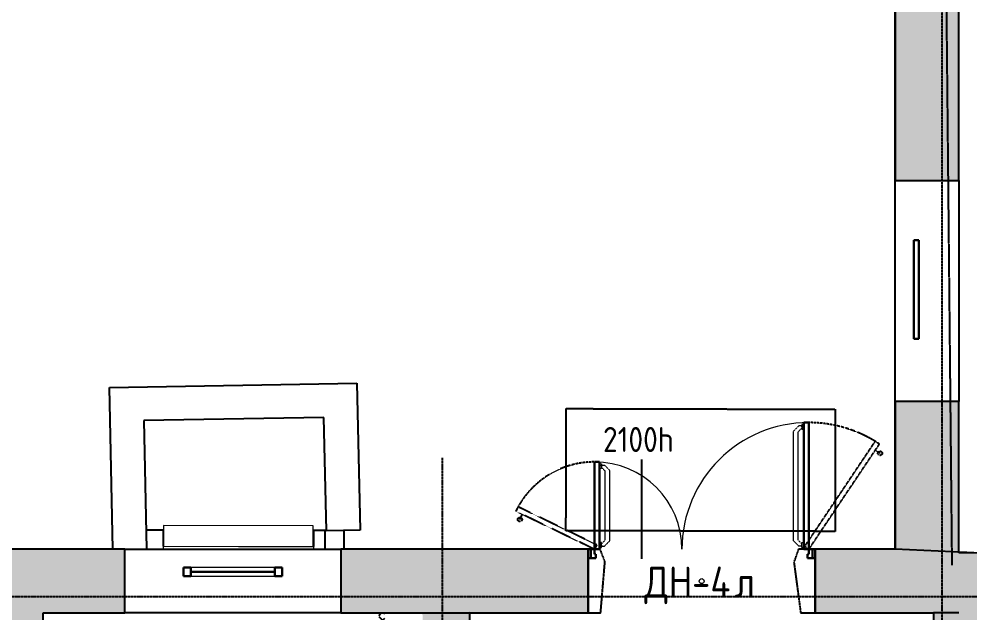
# Model space of a CAD drawing. Header units: millimetres. Extents: x -129048 to 476301, y -5853 to 215316.
# Drawn here: x 39022 to 46632, y 20424 to 25182 of the extents above; entities that cross this region are included whole.
import ezdxf

# ---------------------------------------------------------------- set-up
doc = ezdxf.new("R2010")
doc.units = ezdxf.units.MM
for name, pattern in [('ADSK_Линия сетки', [25, 20, -2.5, 0, -2.5]), ('ADSK_Сверху', [4.5, 3, -1.5]), ('ADSK_Снесено', [4.5, 3, -1.5]), ('ADSK_Штриховая_ш2 п1', [3, 2, -1])]:
    doc.linetypes.add(name, pattern=pattern)
for name, color, linetype, lineweight, true_color in [('_ Окна', 5, 'Continuous', 30, 0x0000ff), ('Линии', 7, 'Continuous', 9, 0x00a600), ('Стены внутренние', 5, 'Continuous', 18, 0x0000ff), ('Стены наружные', 1, 'ADSK_Снесено', 18, 0xff0000)]:
    doc.layers.add(name, color=color, linetype=linetype, lineweight=lineweight, true_color=true_color)
for name, color, linetype, lineweight in [('Аннотация', 7, 'Continuous', 9), ('Двери', 251, 'Continuous', 18), ('Марки дверей', 7, 'Continuous', 20), ('Окна', 251, 'Continuous', 18), ('Перекрытие', 7, 'Continuous', 18)]:
    doc.layers.add(name, color=color, linetype=linetype, lineweight=lineweight)
doc.styles.add('GOST Common_1', font='GOST Common_0.ttf', dxfattribs={"width": 0.9, "height": 200})
doc.styles.add('GOST Common_2', font='GOST Common_0.ttf', dxfattribs={"width": 0.9, "height": 250})

# ---------------------------------------------------------------- blocks, each defined once
blk = doc.blocks.new('AC_Окно_1Створка - 1198х1166h-807538-01 План 1-го этажа маркировочный')
at = {"layer": 'Линии', "color": 8, "lineweight": 18, "true_color": 0x808080}
for p, q in [((560.9, 250), (-637.1, 250)), ((-637.1, 250), (-637.1, 215)), ((560.9, 215), (560.9, 250))]:
    blk.add_line(p, q, dxfattribs=at)
blk = doc.blocks.new('Витраж-тент со смещением вовне - 60мм 30 сдвиг-2061572-01 План 1-го этажа маркировочный')
at = {"layer": '_ Окна'}
for p, q in [((-395, 25), (-395, -45)), ((-395, 25), (-335, 25)), ((-395, -45), (-395, 25)), ((-335, 25), (-335, -45)), ((395, 25), (335, 25)), ((335, 25), (335, -45)), ((395, -45), (395, 25)), ((395, -45), (395, 25)), ((-335, -45), (-395, -45)), ((-335, -10), (335, -10)), ((335, -45), (395, -45))]:
    blk.add_line(p, q, dxfattribs=at)
at = {"layer": 'Окна'}
for p, q in [((335, 25), (-335, 25)), ((-335, -45), (335, -45))]:
    blk.add_line(p, q, dxfattribs=at)
blk = doc.blocks.new('Витраж-стеклопакет - Глухой стеклопакет 40мм-1243042-01 План 1-го этажа маркировочный')
at = {"layer": '_ Окна'}
for p, q in [((395, 20), (-395, 20)), ((-395, 20), (-395, -20)), ((395, -20), (395, 20)), ((-395, -20), (395, -20))]:
    blk.add_line(p, q, dxfattribs=at)
blk = doc.blocks.new('Прямоугольный импост - 70х20_56мм-1423615-01 План 1-го этажа маркировочный')
at = {"layer": 'Линии', "color": 8, "lineweight": 18, "true_color": 0x808080}
for p, q in [((40778.1, 20957.1), (41378.1, 20955.6)), ((41378.1, 20955.6), (41378.1, 20934.1))]:
    blk.add_line(p, q, dxfattribs=at)
blk = doc.blocks.new('Прямоугольный импост - 70х20_56мм-1423617-01 План 1-го этажа маркировочный')
at = {"layer": 'Линии', "color": 8, "lineweight": 18, "true_color": 0x808080}
for p, q in [((40178.1, 20934.1), (40178.1, 20958.6)), ((40178.1, 20958.6), (40778.1, 20957.1))]:
    blk.add_line(p, q, dxfattribs=at)
blk = doc.blocks.new('AC_Дверь_Двупольная - ДН-4л 1815х2100h-2039702-01 План 1-го этажа маркировочный')
at = {"layer": 'Двери', "linetype": 'ADSK_Сверху', "lineweight": 9}
for p, q in [((777.8, 1244.5), (735, 1201.7)), ((801.5, 1225.7), (771.4, 1195.6)), ((801.5, 1244.5), (777.8, 1244.5)), ((817.5, 1255), (801.5, 1255)), ((801.5, 1255), (801.5, 1216.5)), ((801.5, 1235.8), (801.5, 1244.5)), ((735, 323.4), (735, 1201.7)), ((771.4, 329.4), (771.4, 1195.6)), ((801.5, 1216.5), (817.5, 1216.5)), ((-817.5, 940), (-801.5, 940)), ((-801.5, 940), (-801.5, 901.5)), ((-801.5, 920.8), (-801.5, 929.5)), ((-801.5, 929.5), (-777.8, 929.5)), ((-777.8, 929.5), (-735, 886.7)), ((-801.5, 901.5), (-817.5, 901.5)), ((-801.5, 910.7), (-771.4, 880.6)), ((-771.4, 329.4), (-771.4, 880.6)), ((-735, 323.4), (-735, 886.7)), ((-801.5, 308.5), (-817.5, 308.5)), ((-801.5, 299.3), (-771.4, 329.4)), ((-801.5, 270), (-801.5, 308.5)), ((-777.8, 280.6), (-735, 323.4)), ((777.8, 280.6), (735, 323.4)), ((801.5, 299.3), (771.4, 329.4)), ((801.5, 270), (801.5, 308.5)), ((801.5, 308.5), (817.5, 308.5)), ((-817.5, 270), (-801.5, 270)), ((-801.5, 289.3), (-801.5, 280.6)), ((-801.5, 280.6), (-777.8, 280.6)), ((801.5, 280.6), (777.8, 280.6)), ((817.5, 270), (801.5, 270))]:
    blk.add_line(p, q, dxfattribs=at)
at = {"layer": 'Двери', "lineweight": 30}
for p, q in [((857.5, 1270), (817.5, 1270)), ((817.5, 1270), (817.5, 255)), ((857.5, 255), (857.5, 1270)), ((-857.5, 955), (-817.5, 955)), ((-857.5, 255), (-857.5, 955)), ((-817.5, 955), (-817.5, 255)), ((-907.5, 255), (-887.5, 255)), ((-907.5, 185), (-907.5, 255)), ((-887.5, 255), (-857.5, 255)), ((-887.5, 185), (-887.5, 255)), ((-887.5, 255), (-887.5, 185)), ((-817.5, 255), (-857.5, 255)), ((-857.5, 255), (-857.5, 215)), ((817.5, 255), (857.5, 255)), ((887.5, 255), (857.5, 255)), ((857.5, 255), (857.5, 215)), ((887.5, 185), (887.5, 255)), ((907.5, 255), (887.5, 255)), ((887.5, 255), (887.5, 185)), ((907.5, 185), (907.5, 255)), ((-887.5, 185), (-907.5, 185)), ((-847.5, 185), (-887.5, 185)), ((-857.5, 215), (-847.5, 215)), ((-847.5, 215), (-847.5, 185)), ((857.5, 215), (847.5, 215)), ((847.5, 215), (847.5, 185)), ((847.5, 185), (887.5, 185)), ((887.5, 185), (907.5, 185))]:
    blk.add_line(p, q, dxfattribs=at)
at = {"layer": 'Двери'}
for centre, radius, start, end in [((857.5, 255), 1015, 90, 180), ((-857.5, 255), 700, 360, 90)]:
    blk.add_arc(centre, radius, start, end, dxfattribs=at)
blk = doc.blocks.new('ADSK_Марка_Дверь - Марка типа и комментарии-2020407-01 План 1-го этажа маркировочный')
at = {"layer": 'Марки дверей', "lineweight": 9}
blk.add_circle((0, 0), 0.2, dxfattribs=at)

msp = doc.modelspace()

# ---------------------------------------------------------------- hatches: boundary and pattern name
at = {"layer": 'Стены внутренние', "lineweight": 25, "true_color": 0x636466}
for points in [[(38780.55074, 12484.2784), (39290.5273, 12489.16752), (39214.53835, 20424.05859), (38704.51496, 20424.05859), (38780.51674, 12487.82891)], [(42306.56883, 12898.09966), (42686.55222, 12901.74254), (42630.33859, 20425.47813), (42250.3492, 20422.63904), (42295.70789, 14351.74901)], [(46339.85223, 12936.76658), (46719.85223, 12940.40963), (46719.85223, 20395.02004), (46543.2121, 20395.83561), (46543.2121, 20424.05859), (46339.85223, 20424.05859), (46339.85223, 13592.30044)]]:
    msp.add_hatch(color=251, dxfattribs=at).paths.add_polyline_path(points)
h = msp.add_hatch(dxfattribs=at)
h.set_pattern_fill('FP_4', color=251, style=0, pattern_type=2)
h.set_pattern_definition([(45, (0, 0), (-35.35534, 35.35534), []), (135, (0, 0), (-35.35534, -35.35534), [])])
h.paths.add_polyline_path([(41900.345, 15722.96205), (41950.345, 15722.96205), (41950.345, 20424.05859), (41900.345, 20424.05859), (41900.345, 15945.28626)])
at = {"layer": 'Стены наружные', "linetype": 'Continuous', "lineweight": 25, "true_color": 0x636466}
h = msp.add_hatch(color=251, dxfattribs=at)
h.paths.add_polyline_path([(46033.2121, 20934.05859), (46543.2121, 20934.05859), (46543.2121, 22119.16969), (46033.2121, 22119.16969)])
h.paths.add_polyline_path([(46033.2121, 23889.16969), (46543.2121, 23889.16969), (46543.2121, 26071.14638), (46033.2121, 26071.14638), (46033.2121, 23912.97253)])
h.paths.add_polyline_path([(46033.2121, 27841.14638), (46543.2121, 27841.14638), (46543.2121, 30057.44422), (46033.2121, 30057.44422)])
h.paths.add_polyline_path([(46033.2121, 31827.44422), (46543.2121, 31827.44422), (46543.2121, 34118.80772), (46033.2121, 34118.80772), (46033.2121, 31880.65881)])
h.paths.add_polyline_path([(46396.03418, 35888.80772), (46543.2121, 35888.80772), (46543.2121, 43249.20652), (46033.2121, 43249.20652), (46033.2121, 35888.80772), (46393.72604, 35888.80772)])
h = msp.add_hatch(color=251, dxfattribs=at)
h.paths.add_polyline_path([(46339.85223, 20424.05859), (46543.2121, 20424.05859), (46543.2121, 20934.05859), (45391.97654, 20934.05859), (45391.97654, 20424.05859), (45636.36955, 20424.05859)])
h.paths.add_polyline_path([(42686.55222, 20424.05859), (43576.97654, 20424.05859), (43576.97654, 20934.05859), (41597.58202, 20934.05859), (41597.58202, 20424.05859), (42515.94285, 20424.62343), (42630.33859, 20425.47813), (42630.3492, 20424.05859)])
h.paths.add_polyline_path([(39192.84818, 20424.05859), (39867.58202, 20424.05859), (39867.58202, 20934.05859), (30807.01602, 20934.05859), (30807.01602, 20424.05859), (38947.96606, 20424.05859)])
h = msp.add_hatch(color=251, dxfattribs=at)
h.paths.add_polyline_path([(49555.77193, 20381.92624), (49558.12664, 20891.9208), (49076.96414, 20893.68412), (49074.61155, 20384.14782), (49510.03333, 20382.13742)])
h.paths.add_polyline_path([(47093.03539, 20393.29701), (47095.3901, 20903.29157), (46543.2121, 20905.84105), (46543.2121, 20395.83561), (47053.49474, 20393.47957)])

# ---------------------------------------------------------------- linework, layer by layer
at = {"linetype": 'ADSK_Линия сетки', "lineweight": 25}
for p, q in [((46409.91035, -4984.78696), (46409.91035, 44534.78674)), ((42409.91035, -4984.78696), (42409.91035, 21668.8012)), ((-11086.22475, 20556.78828), (57141.71826, 20556.78828))]:
    msp.add_line(p, q, dxfattribs=at)
at = {"color": 251, "lineweight": 25, "true_color": 0x636466}
for points in [[(46033.2121, 20934.05859), (46033.2121, 43759.20652), (56032.61764, 43759.20652), (56213.94922, 8532.30207), (49933.40071, 8532.30207), (49933.40071, 150.23165), (42036.9317, 150.23165), (42036.9317, 2106.78828), (31235.97355, 2186.47811), (31336.39547, 2185.73719), (31336.39547, -2732.56685), (18972.64368, -2732.56685), (18972.64368, 2186.47811), (8272.99741, 2186.47811), (8272.99741, 272.0206), (290.4987, 306.78828), (290.4987, 8529.25245)], [(771.12615, 10918.39612), (46719.85223, 10918.39612), (46719.85223, 20904.56631), (46033.2121, 20934.05859)]]:
    msp.add_lwpolyline(points, dxfattribs=at)
at = {"layer": 'Аннотация', "color": 251, "lineweight": 25, "true_color": 0x636466}
msp.add_line((44004.53073, 20857.94733), (44004.53073, 21654.28916), dxfattribs=at)
at = {"layer": 'Линии', "color": 251, "lineweight": 25, "true_color": 0x636466}
for p, q in [((39744.99377, 22231.0096), (41726.02709, 22264.59045)), ((39772.76713, 20934.05859), (39744.99377, 22231.0096)), ((41726.02709, 22264.59045), (41751.23868, 21087.26778)), ((41461.84379, 21990.07344), (40020.73828, 21965.64501)), ((40020.73828, 21965.64501), (40042.82903, 20934.05859)), ((41481.30056, 21081.48723), (41461.84379, 21990.07344)), ((40039.45677, 21091.53541), (40178.47192, 21091.18884)), ((40178.14133, 20958.58925), (40178.47192, 21091.18884)), ((41376.46819, 21088.20211), (41376.13761, 20955.60253)), ((41376.46819, 21088.20211), (41481.16236, 21087.9411)), ((41378.46819, 21088.19713), (41378.1376, 20955.59754)), ((41467.99422, 21087.97393), (41467.61049, 20934.05859)), ((41751.23868, 21087.26778), (41481.30056, 21081.48723)), ((41621.33313, 21084.48593), (41620.9581, 20934.05859))]:
    msp.add_line(p, q, dxfattribs=at)
at = {"layer": 'Линии', "color": 251, "linetype": 'ADSK_Штриховая_ш2 п1', "lineweight": 25, "true_color": 0x636466}
for p, q in [((45308.74711, 20956.32526), (45873.76395, 21799.52214)), ((45341.97654, 20934.05859), (45906.99338, 21777.25546)), ((45906.99338, 21777.25546), (45873.76395, 21799.52214)), ((45911.86715, 21703.69048), (45874.48404, 21728.74049)), ((43014.31492, 21275.00687), (42996.88958, 21239.00191)), ((43626.97654, 20934.05859), (42996.88958, 21239.00191)), ((43644.40187, 20970.06356), (43014.31492, 21275.00687)), ((43029.85334, 21173.05533), (43049.45684, 21213.56092)), ((43626.97654, 20934.05859), (43576.97654, 20934.05859)), ((43644.40187, 20970.06356), (43626.97654, 20934.05859)), ((45341.97654, 20934.05859), (45308.74711, 20956.32526)), ((45391.97654, 20934.05859), (45341.97654, 20934.05859))]:
    msp.add_line(p, q, dxfattribs=at)
for centre in [(45911.86715, 21703.69048), (43029.85334, 21173.05533)]:
    msp.add_circle(centre, 17, dxfattribs=at)
for centre, radius, start, end in [((45341.97654, 20934.05859), 1015, 56.1744007, 90.1744007), ((43626.97654, 20934.05859), 700, 89.920608919, 154.1744007)]:
    msp.add_arc(centre, radius, start, end, dxfattribs=at)
at = {"layer": 'Перекрытие', "color": 251, "linetype": 'ADSK_Сверху', "lineweight": 25, "true_color": 0x636466}
for p, q in [((46489.03281, 20807.09716), (46409.66244, 28860.36944)), ((43398.52015, 21083.16094), (43400.95871, 22061.2858)), ((43400.95871, 22061.2858), (45554.03258, 22055.91798)), ((45554.03258, 22055.91798), (45551.59402, 21077.79312)), ((45551.59402, 21077.79312), (43398.52015, 21083.16094))]:
    msp.add_line(p, q, dxfattribs=at)
at = {"layer": 'Стены внутренние', "color": 251, "lineweight": 25, "true_color": 0x636466}
for p, q in [((39286.88838, 12869.1501), (39214.53835, 20424.05859)), ((42630.33859, 20425.47813), (42250.3492, 20422.63904)), ((42686.55222, 12901.74254), (42630.33859, 20425.47813)), ((46339.85223, 20424.05859), (46339.85223, 12936.76658)), ((46543.2121, 20424.05859), (46339.85223, 20424.05859))]:
    msp.add_line(p, q, dxfattribs=at)
at = {"layer": 'Стены наружные', "color": 251, "linetype": 'Continuous', "lineweight": 25, "true_color": 0x636466}
for p, q in [((46033.2121, 26071.14638), (46033.2121, 23889.16969)), ((46543.2121, 23889.16969), (46543.2121, 25923.14638)), ((46033.2121, 23889.16969), (46543.2121, 23889.16969)), ((46033.2121, 22119.16969), (46033.2121, 23889.16969)), ((46543.2121, 23889.16969), (46543.2121, 22119.16969)), ((46033.2121, 22119.16969), (46033.2121, 20934.05859)), ((46543.2121, 22119.16969), (46033.2121, 22119.16969)), ((46543.2121, 20905.84105), (46543.2121, 22119.16969)), ((39867.58202, 20934.05859), (30807.01602, 20934.05859)), ((39867.58202, 20424.05859), (39867.58202, 20934.05859)), ((39867.58202, 20934.05859), (41597.58202, 20934.05859)), ((43576.97654, 20934.05859), (41597.58202, 20934.05859)), ((41597.58202, 20934.05859), (41597.58202, 20424.05859)), ((46033.2121, 20934.05859), (45391.97654, 20934.05859)), ((43576.97654, 20424.05859), (43576.97654, 20864.05859)), ((45391.97654, 20864.05859), (45391.97654, 20424.05859)), ((47095.3901, 20903.29157), (46543.2121, 20905.84105)), ((39214.53835, 20424.05859), (39867.58202, 20424.05859)), ((41597.58202, 20424.05859), (39867.58202, 20424.05859)), ((41597.58202, 20424.05859), (43675.96557, 20424.05859)), ((45276.54905, 20424.05859), (46339.85223, 20424.05859))]:
    msp.add_line(p, q, dxfattribs=at)
at = {"layer": 'Стены наружные', "color": 251, "lineweight": 25, "true_color": 0x636466}
for p, q in [((43673.14689, 20934.05859), (43666.97654, 20934.05859)), ((43710.40956, 20835.23379), (43673.14689, 20934.05859)), ((45258.715, 20934.05859), (45222.56519, 20832.17657)), ((45301.97654, 20934.05859), (45258.715, 20934.05859)), ((43576.97654, 20864.05859), (43576.97654, 20424.05859)), ((45391.97654, 20424.05859), (45391.97654, 20864.05859)), ((43675.96557, 20424.05859), (43710.40956, 20835.23379)), ((45222.56519, 20832.17657), (45276.54905, 20424.05859))]:
    msp.add_line(p, q, dxfattribs=at)

# ---------------------------------------------------------------- block references
at = {"layer": '_ Окна', "color": 251, "lineweight": 25, "true_color": 0x636466}
msp.add_blockref('Витраж-тент со смещением вовне - 60мм 30 сдвиг-2061572-01 План 1-го этажа маркировочный', (40732.58202, 20764.05859), dxfattribs=at)
at = {"layer": 'Двери', "color": 251, "linetype": 'ADSK_Сверху', "lineweight": 25, "true_color": 0x636466}
msp.add_blockref('AC_Дверь_Двупольная - ДН-4л 1815х2100h-2039702-01 План 1-го этажа маркировочный', (44484.47654, 20679.05859), dxfattribs=at)
at = {"layer": 'Линии', "color": 251, "lineweight": 25, "true_color": 0x636466, "rotation": 359.8571563670571}
msp.add_blockref('AC_Окно_1Створка - 1198х1166h-807538-01 План 1-го этажа маркировочный', (40815.03392, 20874.60116), dxfattribs=at)
at = {"layer": 'Линии', "color": 251, "lineweight": 25, "true_color": 0x636466}
for name in ['Прямоугольный импост - 70х20_56мм-1423617-01 План 1-го этажа маркировочный', 'Прямоугольный импост - 70х20_56мм-1423615-01 План 1-го этажа маркировочный']:
    msp.add_blockref(name, (0, 0), dxfattribs=at)
at = {"layer": 'Марки дверей', "color": 251, "lineweight": 25, "true_color": 0x636466, "xscale": 99.99999999999993, "yscale": 99.99999999999993, "zscale": 99.99999999999993}
msp.add_blockref('ADSK_Марка_Дверь - Марка типа и комментарии-2020407-01 План 1-го этажа маркировочный', (44484.47654, 20679.05859), dxfattribs=at)
at = {"layer": 'Окна', "color": 251, "lineweight": 25, "true_color": 0x636466, "rotation": 89.99999999999974}
msp.add_blockref('Витраж-стеклопакет - Глухой стеклопакет 40мм-1243042-01 План 1-го этажа маркировочный', (46203.2121, 23014.16969), dxfattribs=at)

# ---------------------------------------------------------------- texts
at = {"layer": 'Аннотация', "color": 251, "lineweight": 25, "true_color": 0x636466, "insert": (43694.93073, 21913.86208), "char_height": 200, "width": 743.1643125, "attachment_point": 1, "style": 'GOST Common_1'}
msp.add_mtext('2100h', dxfattribs=at)
at = {"layer": 'Марки дверей', "color": 251, "lineweight": 25, "true_color": 0x636466, "char_height": 250, "attachment_point": 1, "style": 'GOST Common_2'}
for s, insert, width in [('ДН', (44026.64727, 20796.07168), 461.772), ('-4', (44407.64727, 20796.07168), 411.2656875), ('\\fGOST Common|b0|i0|c204|p34|;\\W.9;л', (44746.97539, 20796.07168), 194.8100625)]:
    msp.add_mtext(s, dxfattribs=dict(at, insert=insert, width=width))

doc.saveas('drawing.dxf')
